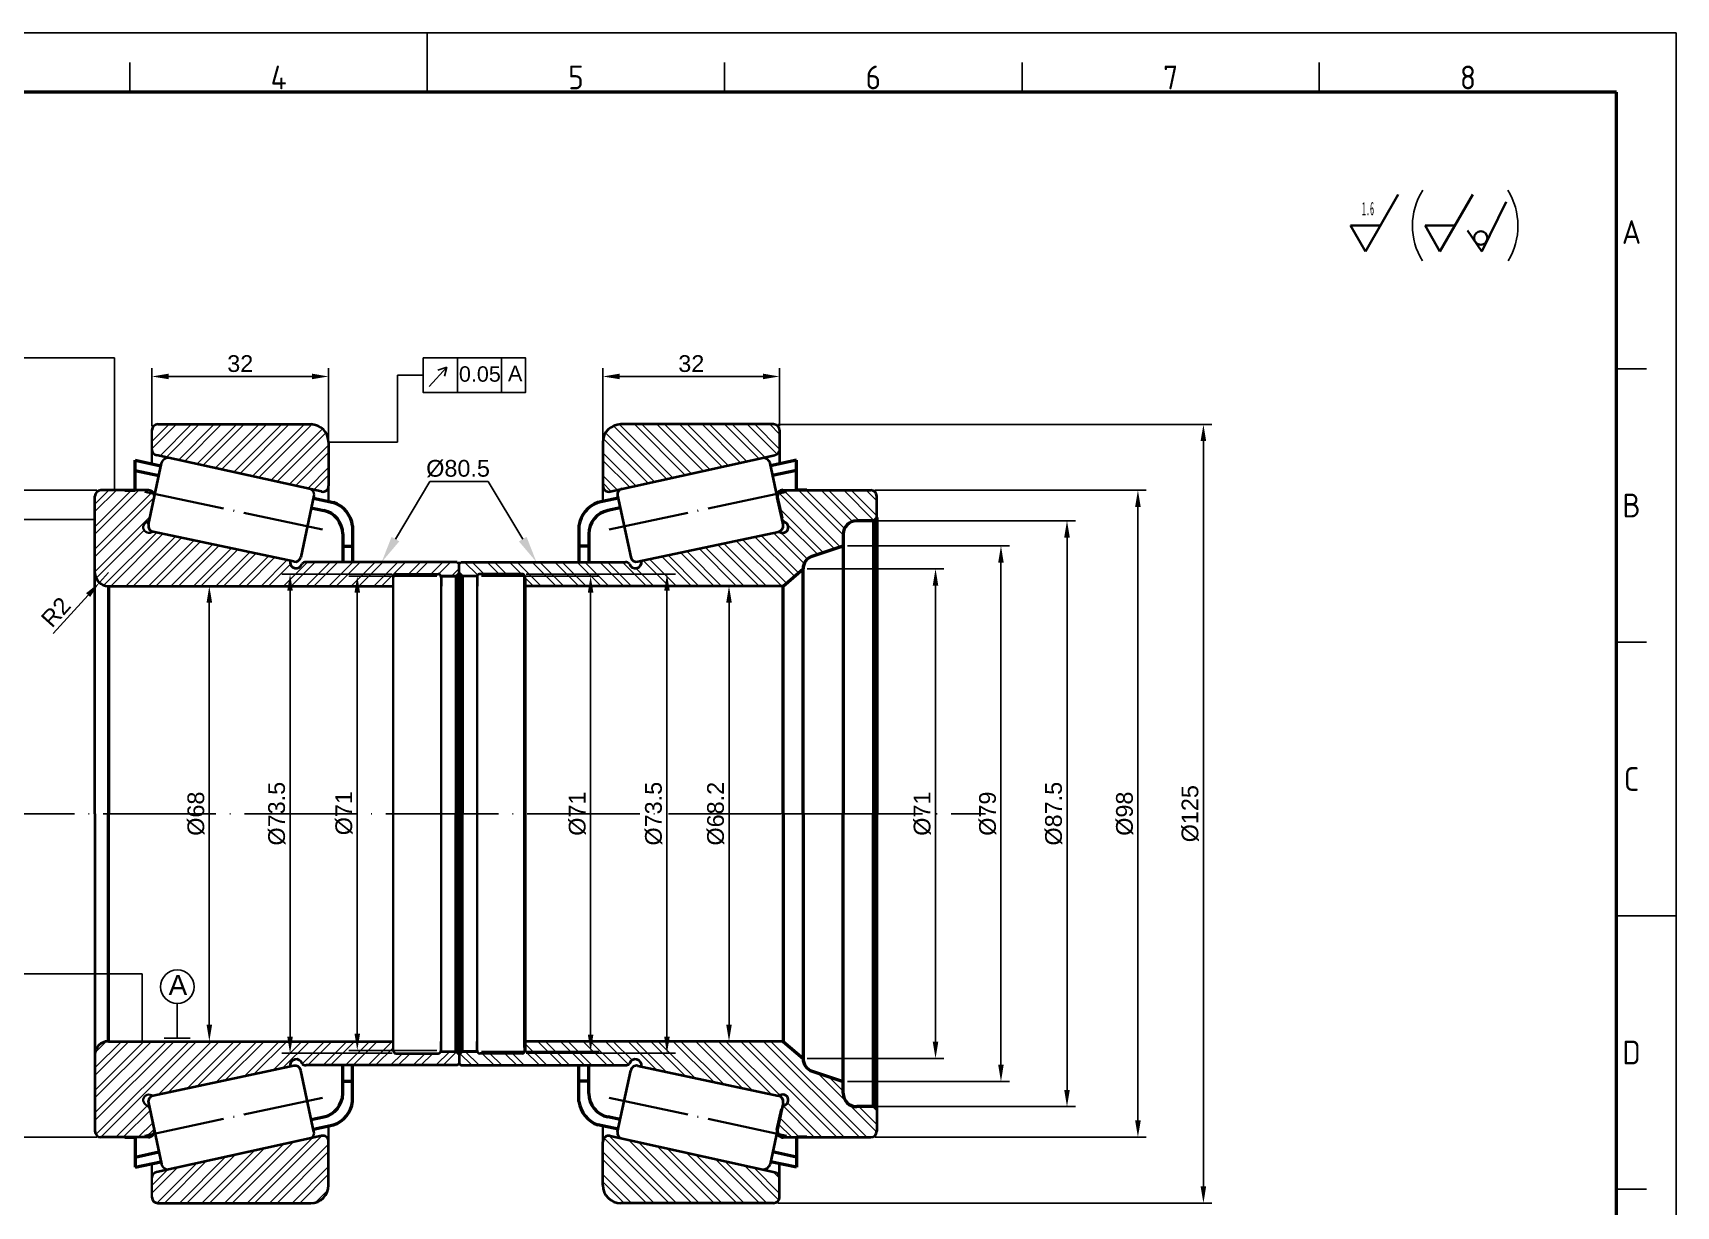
# Model space of a CAD drawing. Header units: millimetres. Extents: x 2659 to 3032, y 1080 to 1344.
# Drawn here: x 2786.1 to 3031.5, y 1168.4 to 1343.7 of the extents above; entities that cross this region are included whole.
import ezdxf
from ezdxf.enums import TextEntityAlignment as Align

# ---------------------------------------------------------------- set-up
doc = ezdxf.new("R2010")
doc.units = ezdxf.units.MM
doc.linetypes.add('ACAD_ISO04W100', pattern=[30, 24, -3, 0, -3])
doc.linetypes.add('AM_ISO08W050', pattern=[18, 12, -1.5, 3, -1.5])
for name, color, linetype, lineweight in [('AM_0', 7, 'Continuous', 50), ('AM_5', 3, 'Continuous', 25), ('AM_7', 4, 'AM_ISO08W050', 25), ('AM_8', 1, 'Continuous', 25), ('AM_BOR', 7, 'Continuous', 50), ('CAXA4', 3, 'Continuous', 25)]:
    doc.layers.add(name, color=color, linetype=linetype, lineweight=lineweight)
doc.styles.add('ACISOTS', font='isocp.shx', dxfattribs={"height": 1})
doc.styles.get("Standard").update_dxf_attribs({"font": 'arial.ttf'})
doc.styles.add('UserTxtStyle3', font='', dxfattribs={"width": 0.4})
doc.styles.get('UserTxtStyle3').set_extended_font_data('FangSong_GB2312')
doc.dimstyles.new('ISO-25', dxfattribs={"dimtxt": 2.5, "dimasz": 2.5, "dimexe": 1.25, "dimexo": 0.625, "dimtad": 1, "dimtxsty": 'Standard', "dimcen": 2.5, "dimadec": 0, "dimazin": 0, "dimtfac": 1, "dimtmove": 0, "dimatfit": 3, "dimfxl": 1, "dimarcsym": 0})

# ---------------------------------------------------------------- blocks, each defined once
blk = doc.blocks.new('A3 ZTL')
for p, q in [((401.17, 280.82), (19.57, 280.82)), ((401.17, 9.78), (401.17, 280.82))]:
    blk.add_line(p, q)
at = {"layer": 'AM_BOR', "color": 135, "lineweight": 25}
for p, q in [((0, 290.61), (410.96, 290.61)), ((205.48, 280.82), (205.48, 290.61)), ((410.96, 290.61), (410.96, 0)), ((156.56, 280.82), (156.56, 285.71)), ((254.4, 280.82), (254.4, 285.71)), ((303.33, 280.82), (303.33, 285.71)), ((352.25, 280.82), (352.25, 285.71)), ((406.07, 235.32), (401.17, 235.32)), ((406.07, 190.31), (401.17, 190.31)), ((401.17, 145.3), (410.96, 145.3)), ((406.07, 100.29), (401.17, 100.29))]:
    blk.add_line(p, q, dxfattribs=at)
at = {"layer": 'AM_BOR', "color": 135, "lineweight": 25, "style": 'ACISOTS'}
for s, p in [('4', (181.02, 283.27)), ('5', (229.94, 283.27)), ('6', (278.86, 283.27)), ('7', (327.79, 283.27)), ('8', (376.71, 283.27)), ('A', (403.62, 257.83)), ('B', (403.62, 212.82)), ('C', (403.62, 167.81)), ('D', (403.62, 122.8))]:
    blk.add_text(s, height=3.91, dxfattribs=at).set_placement(p, align=Align.MIDDLE)
blk = doc.blocks.new('CAXBLOCK36', base_point=(128.71, 82.65))
at = {"layer": 'CAXA4', "color": 0, "linetype": 'Continuous', "lineweight": 35}
for p, q in [((128.71, 82.65), (135.06, 93.65)), ((128.71, 82.65), (125.83, 87.65)), ((125.83, 87.65), (131.6, 87.65))]:
    blk.add_line(p, q, dxfattribs=at)
at = {"layer": 'CAXA4', "color": 0, "linetype": 'Continuous', "lineweight": 25, "insert": (128.05, 92.23), "char_height": 2.6, "attachment_point": 1, "style": 'UserTxtStyle3'}
blk.add_mtext('\\fFangSong_GB2312|b0|i0|p34;1.6', dxfattribs=at)
blk = doc.blocks.new('CAXBLOCK51', base_point=(-60.7, -18.44))
at = {"layer": 'CAXA4', "color": 0, "linetype": 'Continuous', "lineweight": 35}
for q in [(-70.29, -13.74), (-64.73, -21.15)]:
    blk.add_line((-60.7, -18.44), q, dxfattribs=at)
blk.add_circle((-63.3, -18.62), 1.3, dxfattribs=at)
blk = doc.blocks.new('*D11')
at = {"layer": 'AM_5', "color": 0, "lineweight": -2}
for p, q in [((2911.88, 1275.34), (2952.4, 1275.34)), ((2951.15, 1272.84), (2951.15, 1181.21)), ((2911.88, 1178.71), (2952.4, 1178.71))]:
    blk.add_line(p, q, dxfattribs=at)
at = {"layer": 'AM_5', "color": 0}
for points in [[(2950.73, 1272.84), (2951.57, 1272.84), (2951.15, 1275.34)], [(2950.73, 1181.21), (2951.57, 1181.21), (2951.15, 1178.71)]]:
    blk.add_solid(points, dxfattribs=at)
at = {"layer": 'Defpoints', "color": 0}
for p in [(2911.26, 1275.34), (2911.26, 1178.71), (2951.15, 1178.71)]:
    blk.add_point(p, dxfattribs=at)
at = {"layer": 'AM_5', "color": 0, "insert": (2949.18, 1227.03), "char_height": 2.5, "attachment_point": 5, "rotation": 90}
blk.add_mtext('%%C98', dxfattribs=at)
blk = doc.blocks.new('*D12')
at = {"layer": 'AM_5', "color": 0, "lineweight": -2}
for p, q in [((2912.28, 1270.78), (2941.81, 1270.78)), ((2940.56, 1268.28), (2940.56, 1185.78)), ((2912.28, 1183.28), (2941.81, 1183.28))]:
    blk.add_line(p, q, dxfattribs=at)
at = {"layer": 'AM_5', "color": 0}
for points in [[(2940.14, 1268.28), (2940.98, 1268.28), (2940.56, 1270.78)], [(2940.14, 1185.78), (2940.98, 1185.78), (2940.56, 1183.28)]]:
    blk.add_solid(points, dxfattribs=at)
at = {"layer": 'Defpoints', "color": 0}
for p in [(2911.65, 1270.78), (2911.65, 1183.28), (2940.56, 1183.28)]:
    blk.add_point(p, dxfattribs=at)
at = {"layer": 'AM_5', "color": 0, "insert": (2938.59, 1227.03), "char_height": 2.5, "attachment_point": 5, "rotation": 90}
blk.add_mtext('%%C87.5', dxfattribs=at)
blk = doc.blocks.new('*D13')
at = {"layer": 'AM_5', "color": 0, "lineweight": -2}
for p, q in [((2907.78, 1267.03), (2931.95, 1267.03)), ((2930.7, 1264.53), (2930.7, 1189.53)), ((2907.78, 1187.03), (2931.95, 1187.03))]:
    blk.add_line(p, q, dxfattribs=at)
at = {"layer": 'AM_5', "color": 0}
for points in [[(2930.28, 1264.53), (2931.11, 1264.53), (2930.7, 1267.03)], [(2930.28, 1189.53), (2931.11, 1189.53), (2930.7, 1187.03)]]:
    blk.add_solid(points, dxfattribs=at)
at = {"layer": 'Defpoints', "color": 0}
for p in [(2907.15, 1267.03), (2907.15, 1187.03), (2930.7, 1187.03)]:
    blk.add_point(p, dxfattribs=at)
at = {"layer": 'AM_5', "color": 0, "insert": (2928.73, 1227.03), "char_height": 2.5, "attachment_point": 5, "rotation": 90}
blk.add_mtext('%%C79', dxfattribs=at)
blk = doc.blocks.new('*D14')
at = {"layer": 'AM_5', "color": 0, "lineweight": -2}
for p, q in [((2901.78, 1263.59), (2922.18, 1263.59)), ((2920.93, 1261.09), (2920.93, 1192.97)), ((2901.78, 1190.47), (2922.18, 1190.47))]:
    blk.add_line(p, q, dxfattribs=at)
at = {"layer": 'AM_5', "color": 0}
for points in [[(2920.51, 1261.09), (2921.34, 1261.09), (2920.93, 1263.59)], [(2920.51, 1192.97), (2921.34, 1192.97), (2920.93, 1190.47)]]:
    blk.add_solid(points, dxfattribs=at)
at = {"layer": 'Defpoints', "color": 0}
for p in [(2901.15, 1263.59), (2901.15, 1190.47), (2920.93, 1190.47)]:
    blk.add_point(p, dxfattribs=at)
at = {"layer": 'AM_5', "color": 0, "insert": (2918.96, 1227.03), "char_height": 2.5, "attachment_point": 5, "rotation": 90}
blk.add_mtext('%%C71', dxfattribs=at)
blk = doc.blocks.new('*D19')
at = {"layer": 'AM_5', "color": 0, "lineweight": -2}
for p, q in [((2879.52, 1261.03), (2891.34, 1261.03)), ((2890.09, 1258.53), (2890.09, 1195.53)), ((2879.52, 1193.03), (2891.34, 1193.03))]:
    blk.add_line(p, q, dxfattribs=at)
at = {"layer": 'AM_5', "color": 0}
for points in [[(2889.67, 1258.53), (2890.51, 1258.53), (2890.09, 1261.03)], [(2889.67, 1195.53), (2890.51, 1195.53), (2890.09, 1193.03)]]:
    blk.add_solid(points, dxfattribs=at)
at = {"layer": 'Defpoints', "color": 0}
for p in [(2878.89, 1261.03), (2878.89, 1193.03), (2890.09, 1193.03)]:
    blk.add_point(p, dxfattribs=at)
at = {"layer": 'AM_5', "color": 0, "insert": (2888.12, 1227.03), "char_height": 2.5, "attachment_point": 5, "rotation": 90}
blk.add_mtext('%%C68.2', dxfattribs=at)
blk = doc.blocks.new('*D20')
at = {"layer": 'AM_5', "color": 0, "lineweight": -2}
for p, q in [((2818.05, 1261.03), (2811.24, 1261.03)), ((2812.49, 1258.53), (2812.49, 1195.53)), ((2818.05, 1193.03), (2811.24, 1193.03))]:
    blk.add_line(p, q, dxfattribs=at)
at = {"layer": 'AM_5', "color": 0}
for points in [[(2812.08, 1258.53), (2812.91, 1258.53), (2812.49, 1261.03)], [(2812.08, 1195.53), (2812.91, 1195.53), (2812.49, 1193.03)]]:
    blk.add_solid(points, dxfattribs=at)
at = {"layer": 'Defpoints', "color": 0}
for p in [(2818.68, 1261.03), (2812.49, 1193.03), (2818.68, 1193.03)]:
    blk.add_point(p, dxfattribs=at)
at = {"layer": 'AM_5', "color": 0, "insert": (2810.52, 1227.03), "char_height": 2.5, "attachment_point": 5, "rotation": 90}
blk.add_mtext('%%C68', dxfattribs=at)
blk = doc.blocks.new('*D21')
at = {"layer": 'AM_5', "color": 0, "lineweight": -2}
for p, q in [((2803.92, 1284.91), (2803.92, 1293.58)), ((2830.31, 1283.13), (2830.31, 1293.58)), ((2806.42, 1292.33), (2827.81, 1292.33))]:
    blk.add_line(p, q, dxfattribs=at)
at = {"layer": 'AM_5', "color": 0}
for points in [[(2806.42, 1292.75), (2806.42, 1291.92), (2803.92, 1292.33)], [(2827.81, 1292.75), (2827.81, 1291.92), (2830.31, 1292.33)]]:
    blk.add_solid(points, dxfattribs=at)
at = {"layer": 'Defpoints', "color": 0}
for p in [(2830.31, 1292.33), (2803.92, 1284.29), (2830.31, 1282.5)]:
    blk.add_point(p, dxfattribs=at)
at = {"layer": 'AM_5', "color": 0, "insert": (2817.11, 1294.24), "char_height": 2.5, "attachment_point": 5}
blk.add_mtext('32', dxfattribs=at)
blk = doc.blocks.new('*D22')
at = {"layer": 'AM_5', "color": 0, "lineweight": -2}
for p, q in [((2871.26, 1283.13), (2871.26, 1293.58)), ((2897.65, 1284.91), (2897.65, 1293.58)), ((2873.76, 1292.33), (2895.15, 1292.33))]:
    blk.add_line(p, q, dxfattribs=at)
at = {"layer": 'AM_5', "color": 0}
for points in [[(2873.76, 1292.75), (2873.76, 1291.92), (2871.26, 1292.33)], [(2895.15, 1292.75), (2895.15, 1291.92), (2897.65, 1292.33)]]:
    blk.add_solid(points, dxfattribs=at)
at = {"layer": 'Defpoints', "color": 0}
for p in [(2897.65, 1292.33), (2897.65, 1284.29), (2871.26, 1282.5)]:
    blk.add_point(p, dxfattribs=at)
at = {"layer": 'AM_5', "color": 0, "insert": (2884.46, 1294.24), "char_height": 2.5, "attachment_point": 5}
blk.add_mtext('32', dxfattribs=at)
blk = doc.blocks.new('*D23')
at = {"layer": 'AM_5', "color": 0, "lineweight": -2}
for p, q in [((2853.12, 1262.53), (2870.68, 1262.53)), ((2869.43, 1260.03), (2869.43, 1194.03)), ((2853.12, 1191.53), (2870.68, 1191.53))]:
    blk.add_line(p, q, dxfattribs=at)
at = {"layer": 'AM_5', "color": 0}
for points in [[(2869.01, 1260.03), (2869.84, 1260.03), (2869.43, 1262.53)], [(2869.01, 1194.03), (2869.84, 1194.03), (2869.43, 1191.53)]]:
    blk.add_solid(points, dxfattribs=at)
at = {"layer": 'Defpoints', "color": 0}
for p in [(2852.5, 1262.53), (2852.5, 1191.53), (2869.43, 1191.53)]:
    blk.add_point(p, dxfattribs=at)
at = {"layer": 'AM_5', "color": 0, "insert": (2867.46, 1227.03), "char_height": 2.5, "attachment_point": 5, "rotation": 90}
blk.add_mtext('%%C71', dxfattribs=at)
blk = doc.blocks.new('*D24')
at = {"layer": 'AM_5', "color": 0, "lineweight": -2}
for p, q in [((2839.77, 1262.82), (2823.3, 1262.82)), ((2824.55, 1260.32), (2824.55, 1193.74)), ((2839.77, 1191.24), (2823.3, 1191.24))]:
    blk.add_line(p, q, dxfattribs=at)
at = {"layer": 'AM_5', "color": 0}
for points in [[(2824.13, 1260.32), (2824.96, 1260.32), (2824.55, 1262.82)], [(2824.13, 1193.74), (2824.96, 1193.74), (2824.55, 1191.24)]]:
    blk.add_solid(points, dxfattribs=at)
at = {"layer": 'Defpoints', "color": 0}
for p in [(2840.39, 1262.82), (2824.55, 1191.24), (2840.39, 1191.24)]:
    blk.add_point(p, dxfattribs=at)
at = {"layer": 'AM_5', "color": 0, "insert": (2822.58, 1227.03), "char_height": 2.5, "attachment_point": 5, "rotation": 90}
blk.add_mtext('%%C73.5', dxfattribs=at)
blk = doc.blocks.new('*D27')
at = {"layer": 'AM_5', "color": 0, "lineweight": -2}
for p, q in [((2859.8, 1262.82), (2882.08, 1262.82)), ((2880.83, 1260.32), (2880.83, 1193.74)), ((2859.8, 1191.24), (2882.08, 1191.24))]:
    blk.add_line(p, q, dxfattribs=at)
at = {"layer": 'AM_5', "color": 0}
for points in [[(2880.41, 1260.32), (2881.24, 1260.32), (2880.83, 1262.82)], [(2880.41, 1193.74), (2881.24, 1193.74), (2880.83, 1191.24)]]:
    blk.add_solid(points, dxfattribs=at)
at = {"layer": 'Defpoints', "color": 0}
for p in [(2859.18, 1262.82), (2859.18, 1191.24), (2880.83, 1191.24)]:
    blk.add_point(p, dxfattribs=at)
at = {"layer": 'AM_5', "color": 0, "insert": (2878.85, 1227.03), "char_height": 2.5, "attachment_point": 5, "rotation": 90}
blk.add_mtext('%%c73.5', dxfattribs=at)
blk = doc.blocks.new('*D28')
at = {"layer": 'AM_5', "color": 0, "lineweight": -2}
for p, q in [((2846.48, 1262.53), (2833.33, 1262.53)), ((2834.58, 1194.18), (2834.58, 1260.03)), ((2846.48, 1191.68), (2833.33, 1191.68))]:
    blk.add_line(p, q, dxfattribs=at)
at = {"layer": 'AM_5', "color": 0}
for points in [[(2834.17, 1260.03), (2835, 1260.03), (2834.58, 1262.53)], [(2834.17, 1194.18), (2835, 1194.18), (2834.58, 1191.68)]]:
    blk.add_solid(points, dxfattribs=at)
at = {"layer": 'Defpoints', "color": 0}
for p in [(2834.58, 1262.53), (2847.1, 1262.53), (2847.1, 1191.68)]:
    blk.add_point(p, dxfattribs=at)
at = {"layer": 'AM_5', "color": 0, "insert": (2832.61, 1227.11), "char_height": 2.5, "attachment_point": 5, "rotation": 90}
blk.add_mtext('%%C71', dxfattribs=at)
blk = doc.blocks.new('*D31')
at = {"layer": 'AM_5', "color": 0, "lineweight": -2}
for p, q in [((2797.42, 1263.03), (2796.08, 1261.54)), ((2789.2, 1253.93), (2794.4, 1259.69))]:
    blk.add_line(p, q, dxfattribs=at)
at = {"layer": 'AM_5', "color": 0}
blk.add_solid([(2794.09, 1259.97), (2794.71, 1259.41), (2796.08, 1261.54)], dxfattribs=at)
at = {"layer": 'Defpoints', "color": 0}
for p in [(2796.08, 1261.54), (2797.42, 1263.03)]:
    blk.add_point(p, dxfattribs=at)
at = {"layer": 'AM_5', "color": 0, "insert": (2789.57, 1257.14), "char_height": 2.5, "attachment_point": 5, "rotation": 47.9137}
blk.add_mtext('R2', dxfattribs=at)
blk = doc.blocks.new('*D32')
at = {"layer": 'AM_5', "color": 0, "lineweight": -2}
for p, q in [((2795.69, 1275.34), (2761.39, 1275.34)), ((2762.64, 1272.84), (2762.64, 1181.21)), ((2795.69, 1178.71), (2761.39, 1178.71))]:
    blk.add_line(p, q, dxfattribs=at)
at = {"layer": 'AM_5', "color": 0}
for points in [[(2762.23, 1272.84), (2763.06, 1272.84), (2762.64, 1275.34)], [(2762.23, 1181.21), (2763.06, 1181.21), (2762.64, 1178.71)]]:
    blk.add_solid(points, dxfattribs=at)
at = {"layer": 'Defpoints', "color": 0}
for p in [(2796.31, 1275.34), (2762.64, 1178.71), (2796.31, 1178.71)]:
    blk.add_point(p, dxfattribs=at)
at = {"layer": 'AM_5', "color": 0, "insert": (2760.67, 1227.03), "char_height": 2.5, "attachment_point": 5, "rotation": 90}
blk.add_mtext('%%C98', dxfattribs=at)
blk = doc.blocks.new('*D34')
at = {"layer": 'AM_5', "color": 0, "lineweight": -2}
for p, q in [((2897.38, 1285.18), (2962.18, 1285.18)), ((2960.93, 1282.68), (2960.93, 1171.37)), ((2897.38, 1168.87), (2962.18, 1168.87))]:
    blk.add_line(p, q, dxfattribs=at)
at = {"layer": 'AM_5', "color": 0}
for points in [[(2960.51, 1282.68), (2961.34, 1282.68), (2960.93, 1285.18)], [(2960.51, 1171.37), (2961.34, 1171.37), (2960.93, 1168.87)]]:
    blk.add_solid(points, dxfattribs=at)
at = {"layer": 'Defpoints', "color": 0}
for p in [(2896.76, 1285.18), (2896.76, 1168.87), (2960.93, 1168.87)]:
    blk.add_point(p, dxfattribs=at)
at = {"layer": 'AM_5', "color": 0, "insert": (2958.96, 1227.03), "char_height": 2.5, "attachment_point": 5, "rotation": 90}
blk.add_mtext('%%C125', dxfattribs=at)

msp = doc.modelspace()

# ---------------------------------------------------------------- hatches: boundary and pattern name
at = {"layer": 'AM_7'}
h = msp.add_hatch(dxfattribs=at)
h.set_pattern_fill('ANSI32', color=0, scale=0.25, style=0)
h.set_pattern_definition([(45, (-4.3996, -6.905), (-1.683798, 1.683798), []), (45, (-3.277, -6.905), (-1.683798, 1.683798), [])])
h.paths.add_polyline_path([(2829.224, 1275.135, 0.4792589), (2830.311, 1276.008), (2830.311, 1282.5, 0.4142136), (2827.627, 1285.185), (2804.811, 1285.185, 0.4142136), (2803.916, 1284.29), (2803.916, 1281.43, 0.3520284), (2804.619, 1280.556)])
h.paths.add_polyline_path([(2827.627, 1168.869, 0.4142136), (2830.311, 1171.553), (2830.311, 1178.045, 0.4792589), (2829.224, 1178.919), (2804.619, 1173.497, 0.3520284), (2803.916, 1172.623), (2803.916, 1169.764, 0.4142136), (2804.811, 1168.869)])
h = msp.add_hatch(dxfattribs=at)
h.set_pattern_fill('ANSI32', color=0, scale=0.25, angle=90, style=0)
h.set_pattern_definition([(135, (-4.3996, -6.905), (-1.683798, -1.683798), []), (135, (-4.3996, -5.7826), (-1.683798, -1.683798), [])])
h.paths.add_polyline_path([(2873.943, 1285.185, 0.4142136), (2871.258, 1282.5), (2871.258, 1276.008, 0.4792589), (2872.346, 1275.135), (2896.951, 1280.556, 0.3520284), (2897.653, 1281.43), (2897.653, 1284.29, 0.4142136), (2896.758, 1285.185)])
h.paths.add_polyline_path([(2872.346, 1178.919, 0.4792589), (2871.258, 1178.045), (2871.258, 1171.553, 0.4142136), (2873.943, 1168.869), (2896.758, 1168.869, 0.4142136), (2897.653, 1169.764), (2897.653, 1172.623, 0.3520284), (2896.951, 1173.497)])
h = msp.add_hatch(dxfattribs=at)
h.set_pattern_fill('ANSI32', color=0, scale=0.25, style=0)
h.paths.add_polyline_path([(2804.166, 1269.122, 0.0857854), (2803.866, 1269.073, -1.0901875), (2803.18, 1270.586, 0.2141085), (2803.613, 1271.178), (2804.268, 1274.262, 0.4769755), (2803.393, 1275.342), (2796.311, 1275.342, 0.4142136), (2795.416, 1274.448), (2795.416, 1263.027, 0.4142136), (2797.416, 1261.027), (2839.943, 1261.027), (2839.943, 1262.369, -0.4142136), (2840.39, 1262.816), (2846.653, 1262.816, -0.3121005), (2847.072, 1262.527), (2849.337, 1262.527), (2849.785, 1262.974), (2849.785, 1264.337), (2849.516, 1264.606), (2826.94, 1264.606, 0.1889879), (2826.332, 1264.367, -0.9615832), (2824.547, 1264.79)])
h.paths.add_polyline_path([(2824.547, 1189.263, -0.9615832), (2826.332, 1189.686, 0.1889879), (2826.94, 1189.448), (2849.516, 1189.448), (2849.785, 1189.716), (2849.785, 1191.079), (2849.337, 1191.527), (2847.072, 1191.527, -0.3121005), (2846.653, 1191.237), (2840.39, 1191.237, -0.4142136), (2839.943, 1191.685), (2839.943, 1193.027), (2797.416, 1193.027, 0.4142136), (2795.416, 1191.027), (2795.416, 1179.606, 0.4142136), (2796.311, 1178.711), (2803.393, 1178.711, 0.4769755), (2804.268, 1179.792), (2803.613, 1182.876, 0.2141085), (2803.18, 1183.467, -1.0901875), (2803.866, 1184.98, 0.0857854), (2804.166, 1184.931)])
h = msp.add_hatch(dxfattribs=at)
h.set_pattern_fill('ANSI32', color=0, scale=0.25, angle=90, style=0)
h.paths.add_polyline_path([(2901.153, 1190.468), (2898.153, 1193.027), (2859.627, 1193.027), (2859.627, 1191.685, -0.4142136), (2859.18, 1191.237), (2852.916, 1191.237, -0.3121005), (2852.498, 1191.527), (2850.232, 1191.527), (2849.785, 1191.079), (2849.785, 1189.716), (2850.053, 1189.448), (2874.63, 1189.448, 0.1889879), (2875.238, 1189.686, -0.9615832), (2877.023, 1189.263), (2897.403, 1184.931, 0.0857854), (2897.704, 1184.98, -1.0901875), (2898.389, 1183.467, 0.2141085), (2897.957, 1182.876), (2897.302, 1179.792, 0.4769755), (2898.177, 1178.711), (2911.258, 1178.711, 0.4142136), (2912.153, 1179.606), (2912.153, 1182.777), (2911.653, 1183.277), (2909.153, 1183.277, -0.4142136), (2907.153, 1185.277), (2907.153, 1187.027), (2902.521, 1188.571, -0.3228228)])
h.paths.add_polyline_path([(2907.153, 1267.027), (2907.153, 1268.777, -0.4142136), (2909.153, 1270.777), (2911.653, 1270.777), (2912.153, 1271.277), (2912.153, 1274.448, 0.4142136), (2911.258, 1275.342), (2898.177, 1275.342, 0.4769755), (2897.302, 1274.262), (2897.957, 1271.178, 0.2141085), (2898.389, 1270.586, -1.0901875), (2897.704, 1269.073, 0.0857854), (2897.403, 1269.122), (2877.023, 1264.79, -0.9615832), (2875.238, 1264.367, 0.1889879), (2874.63, 1264.606), (2850.053, 1264.606), (2849.785, 1264.337), (2849.785, 1262.974), (2850.232, 1262.527), (2852.498, 1262.527, -0.3121005), (2852.916, 1262.816), (2859.18, 1262.816, -0.4142136), (2859.627, 1262.369), (2859.627, 1261.027), (2898.153, 1261.027), (2901.153, 1263.585, -0.3228228), (2902.521, 1265.483)])

# ---------------------------------------------------------------- linework, layer by layer
for q in [(2898.153, 1227.027), (2898.153, 1227.027), (2901.153, 1227.027)]:
    msp.add_line((2912.153, 1227.027), q)
at = {"color": 0}
msp.add_arc((3002.156, 1314.816), 10.011, 147.80757, 211.52515, dxfattribs=at)
msp.add_arc((2997.888, 1314.816), 10.011, 328.47485, 32.19243)
at = {"layer": 'AM_0', "lineweight": 35}
for p, q in [((2803.916, 1284.29), (2803.916, 1281.43)), ((2803.916, 1281.43), (2803.916, 1279.285)), ((2830.311, 1276.008), (2830.311, 1273.675)), ((2871.258, 1276.008), (2871.258, 1273.675)), ((2804.268, 1274.262), (2803.613, 1271.178)), ((2849.785, 1261.474), (2849.785, 1264.337)), ((2839.943, 1227.027), (2839.943, 1262.369)), ((2839.943, 1261.921), (2839.943, 1227.027)), ((2849.785, 1262.724), (2849.785, 1189.716)), ((2847.101, 1261.027), (2847.101, 1227.027)), ((2852.469, 1261.027), (2852.469, 1227.027)), ((2839.943, 1192.132), (2839.943, 1227.027)), ((2839.943, 1227.027), (2839.943, 1191.685)), ((2847.101, 1193.027), (2847.101, 1227.027)), ((2852.469, 1193.027), (2852.469, 1227.027)), ((2804.268, 1179.792), (2803.613, 1182.876)), ((2830.311, 1178.045), (2830.311, 1180.379)), ((2871.258, 1178.045), (2871.258, 1180.379)), ((2803.916, 1172.623), (2803.916, 1174.768)), ((2803.916, 1169.764), (2803.916, 1172.623))]:
    msp.add_line(p, q, dxfattribs=at)
at = {"layer": 'AM_0', "lineweight": 40}
for p, q in [((2804.811, 1285.185), (2827.627, 1285.185)), ((2896.758, 1285.185), (2873.943, 1285.185)), ((2897.653, 1284.29), (2897.653, 1281.43)), ((2830.311, 1282.5), (2830.311, 1276.008)), ((2871.258, 1282.5), (2871.258, 1276.008)), ((2897.653, 1281.43), (2897.653, 1279.285)), ((2803.404, 1270.199), (2805.358, 1279.389)), ((2829.224, 1275.135), (2804.619, 1280.556)), ((2872.346, 1275.135), (2896.951, 1280.556)), ((2898.165, 1270.199), (2896.212, 1279.389)), ((2795.416, 1227.027), (2795.416, 1274.448)), ((2803.393, 1275.342), (2796.311, 1275.342)), ((2828.113, 1274.552), (2826.159, 1265.362)), ((2873.457, 1274.552), (2875.41, 1265.362)), ((2898.177, 1275.342), (2911.258, 1275.342)), ((2901.047, 1275.342), (2900.152, 1275.342)), ((2912.153, 1271.277), (2912.153, 1274.448)), ((2911.653, 1270.777), (2912.153, 1271.277)), ((2825.098, 1264.673), (2804.094, 1269.138)), ((2876.471, 1264.673), (2897.476, 1269.138)), ((2849.516, 1264.606), (2826.94, 1264.606)), ((2849.516, 1264.606), (2849.785, 1264.337)), ((2849.785, 1264.337), (2850.053, 1264.606)), ((2849.785, 1261.474), (2849.785, 1264.337)), ((2850.053, 1264.606), (2874.63, 1264.606)), ((2840.39, 1262.816), (2846.653, 1262.816)), ((2849.337, 1262.527), (2847.072, 1262.527)), ((2847.101, 1262.527), (2849.337, 1262.527)), ((2847.101, 1262.369), (2847.101, 1261.027)), ((2849.337, 1262.527), (2849.785, 1262.974)), ((2850.232, 1262.527), (2849.785, 1262.974)), ((2849.785, 1262.724), (2849.785, 1227.027)), ((2849.785, 1262.724), (2849.785, 1189.716)), ((2852.498, 1262.527), (2850.232, 1262.527)), ((2852.469, 1262.369), (2852.469, 1261.027)), ((2859.18, 1262.816), (2852.916, 1262.816)), ((2797.416, 1261.027), (2839.943, 1261.027)), ((2898.153, 1261.027), (2859.627, 1261.027)), ((2795.416, 1227.027), (2795.416, 1179.606)), ((2849.785, 1191.079), (2849.785, 1227.027)), ((2797.416, 1193.027), (2839.943, 1193.027)), ((2847.101, 1191.685), (2847.101, 1193.027)), ((2852.469, 1191.685), (2852.469, 1193.027)), ((2898.153, 1193.027), (2859.627, 1193.027)), ((2840.39, 1191.237), (2846.653, 1191.237)), ((2847.072, 1191.527), (2849.337, 1191.527)), ((2849.337, 1191.527), (2849.785, 1191.079)), ((2850.232, 1191.527), (2849.785, 1191.079)), ((2852.498, 1191.527), (2850.232, 1191.527)), ((2850.232, 1191.527), (2852.498, 1191.527)), ((2859.18, 1191.237), (2852.916, 1191.237)), ((2825.098, 1189.38), (2804.094, 1184.915)), ((2828.113, 1179.501), (2826.159, 1188.691)), ((2849.516, 1189.448), (2826.94, 1189.448)), ((2849.516, 1189.448), (2849.785, 1189.716)), ((2849.785, 1189.716), (2850.053, 1189.448)), ((2850.053, 1189.448), (2874.63, 1189.448)), ((2873.457, 1179.501), (2875.41, 1188.691)), ((2876.471, 1189.38), (2897.476, 1184.915)), ((2803.404, 1183.854), (2805.358, 1174.665)), ((2898.165, 1183.854), (2896.212, 1174.665)), ((2911.653, 1183.277), (2912.153, 1182.777)), ((2912.153, 1182.777), (2912.153, 1179.606)), ((2803.393, 1178.711), (2796.311, 1178.711)), ((2829.224, 1178.919), (2804.619, 1173.497)), ((2830.311, 1171.553), (2830.311, 1178.045)), ((2871.258, 1171.553), (2871.258, 1178.045)), ((2872.346, 1178.919), (2896.951, 1173.497)), ((2898.177, 1178.711), (2911.258, 1178.711)), ((2901.047, 1178.711), (2900.152, 1178.711)), ((2897.653, 1172.623), (2897.653, 1174.768)), ((2897.653, 1169.764), (2897.653, 1172.623)), ((2804.811, 1168.869), (2827.627, 1168.869)), ((2896.758, 1168.869), (2873.943, 1168.869))]:
    msp.add_line(p, q, dxfattribs=at)
at = {"layer": 'AM_0'}
for p, q in [((2801.418, 1279.816), (2805.274, 1278.996)), ((2801.418, 1275.342), (2801.418, 1279.816)), ((2900.152, 1279.816), (2896.295, 1278.996)), ((2900.152, 1275.342), (2900.152, 1279.816)), ((2801.418, 1278.303), (2804.967, 1277.548)), ((2900.152, 1278.303), (2896.603, 1277.548)), ((2799.852, 1275.342), (2801.194, 1275.342)), ((2800.523, 1275.342), (2801.418, 1275.342)), ((2828.029, 1274.16), (2831.055, 1273.516)), ((2873.54, 1274.16), (2870.514, 1273.516)), ((2897.302, 1274.262), (2897.957, 1271.178)), ((2901.718, 1275.342), (2900.375, 1275.342)), ((2827.721, 1272.712), (2829.576, 1272.317)), ((2873.848, 1272.712), (2871.993, 1272.317)), ((2912.153, 1271.277), (2912.153, 1227.027)), ((2832.411, 1268.817), (2832.411, 1264.606)), ((2833.89, 1270.016), (2833.89, 1264.606)), ((2867.68, 1270.016), (2867.68, 1264.606)), ((2869.159, 1268.817), (2869.159, 1264.606)), ((2907.153, 1268.777), (2907.153, 1227.027)), ((2911.653, 1270.777), (2909.153, 1270.777)), ((2911.653, 1270.777), (2911.653, 1227.027)), ((2832.411, 1266.996), (2833.89, 1266.996)), ((2869.159, 1266.996), (2867.68, 1266.996)), ((2902.521, 1265.483), (2907.153, 1267.027)), ((2907.153, 1267.027), (2907.153, 1227.027)), ((2907.153, 1267.027), (2907.153, 1227.027)), ((2849.337, 1262.527), (2849.337, 1227.027)), ((2849.785, 1262.724), (2849.785, 1227.027)), ((2850.232, 1262.527), (2850.232, 1227.027)), ((2859.627, 1227.027), (2859.627, 1262.369)), ((2859.627, 1261.921), (2859.627, 1227.027)), ((2898.153, 1261.027), (2901.153, 1263.585)), ((2901.153, 1227.027), (2901.153, 1263.585)), ((2797.416, 1261.027), (2797.416, 1227.027)), ((2898.153, 1227.027), (2898.153, 1261.027)), ((2797.416, 1193.027), (2797.416, 1227.027)), ((2849.337, 1191.527), (2849.337, 1227.027)), ((2849.785, 1191.079), (2849.785, 1227.027)), ((2850.232, 1191.527), (2850.232, 1227.027)), ((2859.627, 1192.132), (2859.627, 1227.027)), ((2859.627, 1227.027), (2859.627, 1191.685)), ((2898.153, 1227.027), (2898.153, 1193.027)), ((2901.153, 1227.027), (2901.153, 1190.468)), ((2907.153, 1185.277), (2907.153, 1227.027)), ((2907.153, 1187.027), (2907.153, 1227.027)), ((2907.153, 1187.027), (2907.153, 1227.027)), ((2911.653, 1183.277), (2911.653, 1227.027)), ((2912.153, 1182.777), (2912.153, 1227.027)), ((2898.153, 1193.027), (2901.153, 1190.468)), ((2832.411, 1185.237), (2832.411, 1189.448)), ((2833.89, 1184.038), (2833.89, 1189.448)), ((2867.68, 1184.038), (2867.68, 1189.448)), ((2869.159, 1185.237), (2869.159, 1189.448)), ((2902.521, 1188.571), (2907.153, 1187.027)), ((2832.411, 1187.058), (2833.89, 1187.058)), ((2869.159, 1187.058), (2867.68, 1187.058)), ((2897.302, 1179.792), (2897.957, 1182.876)), ((2911.653, 1183.277), (2909.153, 1183.277)), ((2827.721, 1181.342), (2829.576, 1181.736)), ((2828.029, 1179.894), (2831.055, 1180.537)), ((2873.54, 1179.894), (2870.514, 1180.537)), ((2873.848, 1181.342), (2871.993, 1181.736)), ((2799.852, 1178.711), (2801.194, 1178.711)), ((2800.523, 1178.711), (2801.418, 1178.711)), ((2801.418, 1178.711), (2801.418, 1174.237)), ((2900.152, 1178.711), (2900.152, 1174.237)), ((2901.718, 1178.711), (2900.375, 1178.711)), ((2801.418, 1175.751), (2804.967, 1176.505)), ((2900.152, 1175.751), (2896.603, 1176.505)), ((2801.418, 1174.237), (2805.274, 1175.057)), ((2900.152, 1174.237), (2896.295, 1175.057))]:
    msp.add_line(p, q, dxfattribs=at)
at = {"layer": 'AM_0', "linetype": 'ACAD_ISO04W100', "lineweight": 35, "ltscale": 0.5}
for p, q in [((2829.385, 1269.479), (2802.132, 1275.272)), ((2872.184, 1269.479), (2899.438, 1275.272)), ((2829.385, 1184.574), (2802.132, 1178.781)), ((2872.184, 1184.574), (2899.438, 1178.781))]:
    msp.add_line(p, q, dxfattribs=at)
at = {"layer": 'AM_0', "lineweight": 40}
for centre, radius, start, end in [((2804.811, 1284.29), 0.895, 90, 180), ((2827.627, 1282.5), 2.684, 0, 90), ((2873.943, 1282.5), 2.684, 90, 180), ((2896.758, 1284.29), 0.895, 0, 90), ((2804.811, 1281.43), 0.895, 180, 257.57406), ((2895.196, 1279.106), 1.055, 15.5564, 92.45234), ((2829.416, 1276.008), 0.895, 257.57406, 0), ((2872.153, 1276.008), 0.895, 180, 282.42594), ((2796.311, 1274.448), 0.895, 90, 180), ((2803.393, 1274.448), 0.895, 348, 90), ((2874.268, 1274.713), 0.827, 98.46992, 191.26983), ((2911.258, 1274.448), 0.895, 0, 90), ((2804.28, 1270.013), 0.895, 168, 258), ((2897.29, 1270.013), 0.895, 282, 12), ((2898.112, 1269.8), 0.834, 240.68284, 70.56552), ((2825.448, 1264.614), 0.918, 168.90615, 344.41827), ((2825.284, 1265.548), 0.895, 258, 348), ((2826.94, 1263.711), 0.895, 90, 132.80795), ((2874.63, 1263.711), 0.895, 47.19205, 90), ((2876.122, 1264.614), 0.918, 195.58173, 11.09385), ((2876.285, 1265.548), 0.895, 192, 282), ((2797.416, 1263.027), 2, 180, 270), ((2840.39, 1262.369), 0.447, 90, 180), ((2846.653, 1262.369), 0.447, 0, 90), ((2852.916, 1262.369), 0.447, 90, 180), ((2859.18, 1262.369), 0.447, 0, 90), ((2797.416, 1191.027), 2, 90, 180), ((2825.448, 1189.439), 0.918, 15.58173, 191.09385), ((2840.39, 1191.685), 0.447, 180, 270), ((2846.653, 1191.685), 0.447, 270, 0), ((2852.916, 1191.685), 0.447, 180, 270), ((2859.18, 1191.685), 0.447, 270, 0), ((2876.122, 1189.439), 0.918, 348.90615, 164.41827), ((2825.284, 1188.505), 0.895, 12, 102), ((2826.94, 1190.342), 0.895, 227.19205, 270), ((2874.63, 1190.342), 0.895, 270, 312.80795), ((2876.285, 1188.505), 0.895, 78, 168), ((2804.28, 1184.04), 0.895, 102, 192), ((2897.29, 1184.04), 0.895, 348, 78), ((2898.112, 1184.253), 0.834, 289.43448, 119.31716), ((2796.311, 1179.606), 0.895, 180, 270), ((2803.393, 1179.606), 0.895, 270, 12), ((2829.416, 1178.045), 0.895, 0, 102.42594), ((2872.153, 1178.045), 0.895, 77.57406, 180), ((2874.268, 1179.34), 0.827, 168.73017, 261.53008), ((2911.258, 1179.606), 0.895, 270, 0), ((2804.811, 1172.623), 0.895, 102.42594, 180), ((2895.196, 1174.948), 1.055, 267.54766, 344.4436), ((2827.627, 1171.553), 2.684, 270, 0), ((2873.943, 1171.553), 2.684, 180, 270), ((2804.811, 1169.764), 0.895, 180, 270), ((2896.758, 1169.764), 0.895, 270, 0)]:
    msp.add_arc(centre, radius, start, end, dxfattribs=at)
at = {"layer": 'AM_0', "lineweight": 35}
for centre, radius, start, end in [((2896.758, 1281.43), 0.895, 282.42594, 0), ((2806.374, 1279.106), 1.055, 87.54766, 164.4436), ((2827.302, 1274.713), 0.827, 348.73017, 81.53008), ((2802.737, 1271.364), 0.895, 299.6598, 348), ((2898.832, 1271.364), 0.895, 192, 240.3402), ((2803.457, 1269.8), 0.834, 109.43448, 299.31716), ((2804.158, 1268.228), 0.895, 89.4793, 109.09185), ((2897.411, 1268.228), 0.895, 70.90815, 90.5207), ((2803.457, 1184.253), 0.834, 60.68284, 250.56552), ((2802.737, 1182.69), 0.895, 12, 60.3402), ((2804.158, 1185.826), 0.895, 250.90815, 270.5207), ((2897.411, 1185.826), 0.895, 269.4793, 289.09185), ((2898.832, 1182.69), 0.895, 119.6598, 168), ((2827.302, 1179.34), 0.827, 278.46992, 11.26983), ((2806.374, 1174.948), 1.055, 195.5564, 272.45234), ((2896.758, 1172.623), 0.895, 0, 77.57406)]:
    msp.add_arc(centre, radius, start, end, dxfattribs=at)
at = {"layer": 'AM_0'}
for centre, radius, start, end in [((2829.568, 1269.414), 4.364, 7.92476, 70.07524), ((2872.001, 1269.414), 4.364, 109.92476, 172.07524), ((2898.177, 1274.448), 0.895, 90, 192), ((2828.832, 1268.817), 3.579, 0, 78), ((2872.738, 1268.817), 3.579, 102, 180), ((2909.153, 1268.777), 2, 90, 180), ((2903.153, 1263.585), 2, 108.43495, 180), ((2903.153, 1190.468), 2, 180, 251.56505), ((2828.832, 1185.237), 3.579, 282, 0), ((2872.738, 1185.237), 3.579, 180, 258), ((2909.153, 1185.277), 2, 180, 270), ((2829.568, 1184.639), 4.364, 289.92476, 352.07524), ((2872.001, 1184.639), 4.364, 187.92476, 250.07524), ((2898.177, 1179.606), 0.895, 168, 270)]:
    msp.add_arc(centre, radius, start, end, dxfattribs=at)
at = {"layer": 'AM_5', "color": 0}
for p, q in [((2769.595, 1295.14), (2798.342, 1295.14)), ((2798.342, 1295.14), (2798.342, 1275.342)), ((2845.321, 1290.814), (2847.95, 1293.739)), ((2847.95, 1293.739), (2846.615, 1293.276)), ((2847.95, 1293.739), (2847.632, 1292.362)), ((2844.431, 1292.526), (2840.577, 1292.526)), ((2840.577, 1292.526), (2840.577, 1282.5)), ((2840.577, 1282.5), (2830.311, 1282.5)), ((2782.206, 1270.98), (2795.416, 1270.98)), ((2781.726, 1203.124), (2802.443, 1203.124)), ((2802.443, 1203.124), (2802.443, 1193.027)), ((2807.714, 1198.678), (2807.714, 1193.522)), ((2805.774, 1193.522), (2809.654, 1193.522))]:
    msp.add_line(p, q, dxfattribs=at)
at = {"layer": 'AM_5', "color": 0, "linetype": 'ByBlock', "lineweight": -2}
for p in [(2845.417, 1276.639), (2854.153, 1276.639)]:
    msp.add_line(p, (2849.417, 1276.639), dxfattribs=at)
at = {"layer": 'AM_5', "color": 0}
for points in [[(2844.431, 1295.126), (2849.56, 1295.126), (2849.56, 1289.926), (2844.431, 1289.926)], [(2849.56, 1295.126), (2856.12, 1295.126), (2856.12, 1289.926), (2849.56, 1289.926)], [(2856.12, 1295.126), (2859.693, 1295.126), (2859.693, 1289.926), (2856.12, 1289.926)]]:
    msp.add_lwpolyline(points, close=True, dxfattribs=at)
at = {"layer": 'AM_5', "color": 0, "linetype": 'ByBlock', "lineweight": -2}
for points in [[(2840.279, 1268.04), (2845.417, 1276.639)], [(2859.29, 1268.04), (2854.153, 1276.639)]]:
    msp.add_lwpolyline(points, dxfattribs=at)
at = {"layer": 'AM_5', "color": 0}
msp.add_circle((2807.714, 1201.184), 2.506, dxfattribs=at)
for points in [[(2840.852, 1267.698), (2838.228, 1264.606), (2839.707, 1268.381)], [(2858.718, 1267.698), (2861.342, 1264.606), (2859.862, 1268.381)]]:
    msp.add_solid(points, dxfattribs=at)
at = {"layer": 'AM_8', "color": 0, "linetype": 'ACAD_ISO04W100', "ltscale": 0.7}
msp.add_line((2775.56, 1227.027), (2928.412, 1227.027), dxfattribs=at)
at = {"layer": 'CAXA4', "color": 0, "linetype": 'Continuous', "lineweight": 35}
for p, q in [((2996.252, 1311.002), (3001.17, 1319.521)), ((2996.252, 1311.002), (2994.017, 1314.874)), ((2994.017, 1314.874), (2998.488, 1314.874))]:
    msp.add_line(p, q, dxfattribs=at)
at = {"layer": 'CAXA4', "color": 0, "linetype": 'Continuous'}
for p, q in [((2849.56, 1289.926), (2849.56, 1295.126)), ((2856.12, 1289.926), (2856.12, 1295.126))]:
    msp.add_line(p, q, dxfattribs=at)

# ---------------------------------------------------------------- block references
at = {"layer": 'AM_0', "color": 0, "lineweight": 0, "xscale": 0.9075000000000002, "yscale": 0.9075000000000002, "zscale": 0.9075000000000002}
msp.add_blockref('A3 ZTL', (2658.569, 1079.927), dxfattribs=at)
at = {"layer": 'CAXA4', "color": 0, "linetype": 'Continuous', "lineweight": 25, "xscale": 0.7744000000000002, "yscale": 0.7744000000000002, "zscale": 0.7744000000000002}
msp.add_blockref('CAXBLOCK36', (2985.108, 1311.002), dxfattribs=at)
at = {"layer": 'CAXA4', "color": 0, "linetype": 'Continuous', "lineweight": 25, "xscale": 0.7744000000000002, "yscale": 0.7744000000000002, "zscale": 0.7744000000000002, "rotation": 270}
msp.add_blockref('CAXBLOCK51', (3002.483, 1311.002), dxfattribs=at)

# ---------------------------------------------------------------- texts
at = {"layer": 'AM_5', "color": 0, "attachment_point": 1}
for s, insert, char_height in [('0.05', (2849.763, 1293.85), 2.3), ('A', (2857.089, 1293.929), 2.3), ('A', (2806.405, 1202.934), 3)]:
    msp.add_mtext_dynamic_manual_height_columns(s, width=18.23779, gutter_width=12.5, heights=[0], dxfattribs=dict(at, insert=insert, char_height=char_height))
at = {"layer": 'AM_5', "color": 0, "insert": (2844.878, 1279.864), "char_height": 2.5, "attachment_point": 1}
msp.add_mtext('%%C80.5', dxfattribs=at)

# ---------------------------------------------------------------- dimensions: what is measured, and where the dimension line sits
at = {"layer": 'AM_5', "color": 0}
for base, p1, p2, picture, middle in [((2830.311, 1292.333), (2803.916, 1284.29), (2830.311, 1282.5), '*D21', (2817.114, 1294.235)), ((2897.653, 1292.333), (2871.258, 1282.5), (2897.653, 1284.29), '*D22', (2884.456, 1294.235))]:
    dim = msp.add_linear_dim(base=base, p1=p1, p2=p2, text='32', dimstyle='ISO-25', dxfattribs=at)
    dim.commit()
    dim.dimension.update_dxf_attribs({"geometry": picture, "text_midpoint": middle})
for base, p1, p2, text, picture, middle in [((2960.928, 1168.869), (2896.758, 1285.185), (2896.758, 1168.869), '%%C125', '*D34', (2958.957, 1227.027)), ((2762.644, 1178.711), (2796.311, 1275.342), (2796.311, 1178.711), '%%C98', '*D32', (2760.673, 1227.027)), ((2951.151, 1178.711), (2911.258, 1275.342), (2911.258, 1178.711), '%%C98', '*D11', (2949.18, 1227.027)), ((2940.562, 1183.277), (2911.653, 1270.777), (2911.653, 1183.277), '%%C87.5', '*D12', (2938.59, 1227.027)), ((2930.697, 1187.027), (2907.153, 1267.027), (2907.153, 1187.027), '%%C79', '*D13', (2928.726, 1227.027)), ((2824.547, 1191.237), (2840.39, 1262.816), (2840.39, 1191.237), '%%C73.5', '*D24', (2822.575, 1227.027)), ((2834.582, 1262.527), (2847.101, 1191.685), (2847.101, 1262.527), '%%C71', '*D28', (2832.611, 1227.106)), ((2869.427, 1191.527), (2852.498, 1262.527), (2852.498, 1191.527), '%%C71', '*D23', (2867.455, 1227.027)), ((2920.928, 1190.468), (2901.153, 1263.585), (2901.153, 1190.468), '%%C71', '*D14', (2918.957, 1227.027)), ((2812.494, 1193.027), (2818.68, 1261.027), (2818.68, 1193.027), '%%C68', '*D20', (2810.523, 1227.027))]:
    dim = msp.add_linear_dim(base=base, p1=p1, p2=p2, angle=90, text=text, dimstyle='ISO-25', dxfattribs=at)
    dim.commit()
    dim.dimension.update_dxf_attribs({"geometry": picture, "text_midpoint": middle})
dim = msp.add_radius_dim(center=(2797.416, 1263.027), mpoint=(2796.076, 1261.542), dimstyle='ISO-25', dxfattribs=at)
dim.commit()
dim.dimension.update_dxf_attribs({"geometry": '*D31', "text_midpoint": (2789.568, 1257.142)})
for base, p1, p2, text, picture, middle in [((2880.825, 1191.237), (2859.18, 1262.816), (2859.18, 1191.237), '%%c73.5', '*D27', (2880.825, 1227.027)), ((2890.09, 1193.027), (2878.89, 1261.027), (2878.89, 1193.027), '%%C68.2', '*D19', (2890.09, 1227.027))]:
    dim = msp.add_linear_dim(base=base, p1=p1, p2=p2, angle=90, text=text, dimstyle='ISO-25', dxfattribs=at)
    dim.commit()
    dim.dimension.update_dxf_attribs({"geometry": picture, "text_midpoint": middle, "dimtype": 160})

doc.saveas('drawing.dxf')
